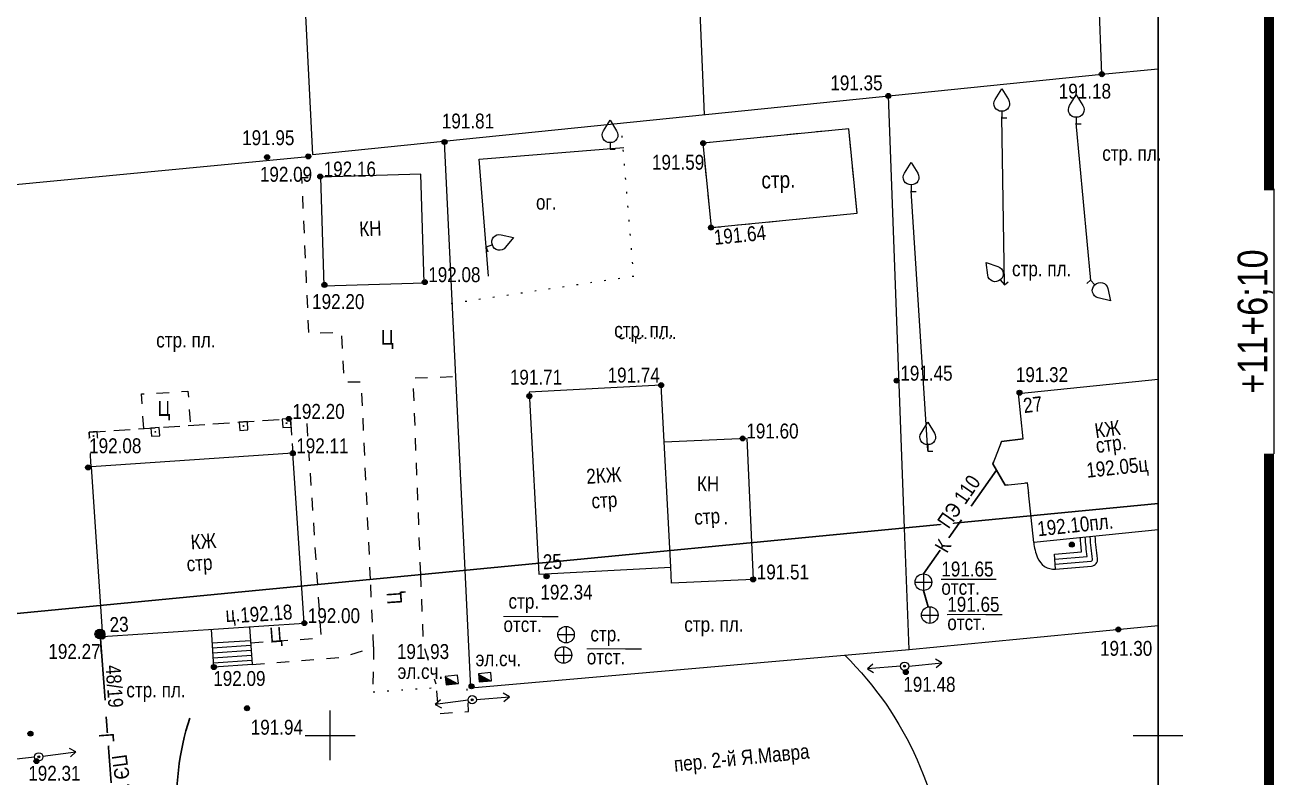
# Model space of a CAD drawing. Header units: millimetres. Extents: x 5990 to 6530, y 11230 to 11520.
# Drawn here: x 6181.6 to 6257, y 11347.5 to 11392.9 of the extents above; entities that cross this region are included whole.
import ezdxf
from ezdxf.enums import TextEntityAlignment as Align

# ---------------------------------------------------------------- set-up
doc = ezdxf.new("R2010")
doc.units = ezdxf.units.MM
for name, pattern in [('46200000', [3, 2, -1]), ('g5_01_5x1_5', [1.5, 0.75, -0.75]), ('g5_122', [5, 4, -1]), ('g5_366', [0.85, 0.1, -0.75])]:
    doc.linetypes.add(name, pattern=pattern)
for name, color, linetype in [('01 ПЛАНШЕТ', 7, 'Continuous'), ('02 ПЛАНОВО-ВЫСОТНОЕ ОБОСНОВАНИЕ', 7, 'Continuous'), ('03 ЗДАНИЯ И ИХ ЧАСТИ', 7, 'Continuous'), ('04 ПРОМЫШЛЕННЫЕ И СОЦ.-КУЛЬТ. ОБЪЕКТЫ', 7, 'Continuous'), ('05 ГАЗОПРОВОД', 7, 'Continuous'), ('07 ЭЛЕКТРОКАБЕЛЬ', 7, 'Continuous'), ('08 ЛЭП', 7, 'Continuous'), ('10 КАНАЛИЗАЦИЯ', 7, 'Continuous'), ('13 АВТОМОБИЛЬНЫЕ ДОРОГИ', 7, 'Continuous'), ('15 РЕЛЬЕФ', 7, 'Continuous'), ('16 РАСТИТЕЛЬНОСТЬ ГРУНТЫ И БОЛОТА', 7, 'Continuous'), ('17 ОГРАЖДЕНИЯ', 7, 'Continuous')]:
    doc.layers.add(name, color=color, linetype=linetype)
doc.layers.add('18 ГРАНИЦА ТОПОСЪЕМКИ', color=7, linetype='Continuous', plot=False)
doc.styles.add('Д-431', font='ARIALNI_1.TTF', dxfattribs={"height": 0.9})
doc.styles.add('Р-131', font='ARIALN.TTF')
doc.linetypes.add('g5_386_1', pattern='A,0,-0.75,[39,GUGK_2005.shx,S=0.5,R=0,X=0.55,Y=0],-0.75', length=1.5)
doc.linetypes.add('g5_474_1a', pattern='A,1,-0.25,[28,GUGK_2005.shx,S=1,R=0,X=0,Y=0],-0.25,1', length=2.5)
doc.linetypes.add('g5_475_2', pattern='A,1.25,[25,GUGK_2005.shx,S=0.4,R=0,X=0,Y=0],1.25,-0.5', length=3)

# ---------------------------------------------------------------- blocks, each defined once
blk = doc.blocks.new('_krest')
at = {"color": 3, "linetype": 'ByBlock', "lineweight": -2}
for p, q in [((0, -3), (0, 3)), ((-3, 0), (3, 0))]:
    blk.add_line(p, q, dxfattribs=at)
blk = doc.blocks.new('g5_330')
blk.add_hatch(color=0).paths.add_polyline_path([(0.15, 0, 1), (-0.15, 0, 1)])
at = {"color": 0}
blk.add_circle((0, 0), 0.15, dxfattribs=at)
blk = doc.blocks.new('*U83')
at = {"layer": '03 ЗДАНИЯ И ИХ ЧАСТИ', "linetype": 'Continuous', "ltscale": 0.5}
for points in [[(6230.123, 11386.509), (6229.377, 11386.436)], [(6231.442, 11385.361), (6231.317, 11386.627), (6231.168, 11386.612)], [(6222.958, 11385.803), (6222.497, 11385.757), (6222.525, 11385.471)], [(6224.749, 11385.979), (6224.003, 11385.906)], [(6226.54, 11386.156), (6225.794, 11386.082)], [(6228.332, 11386.333), (6227.585, 11386.259)], [(6222.628, 11384.426), (6222.702, 11383.68)], [(6231.619, 11383.57), (6231.545, 11384.316)], [(6222.805, 11382.635), (6222.879, 11381.889)], [(6228.19, 11381.172), (6228.936, 11381.246)], [(6222.982, 11380.844), (6223, 11380.66), (6223.563, 11380.715)], [(6224.607, 11380.819), (6225.354, 11380.892)], [(6226.399, 11380.995), (6227.145, 11381.069)]]:
    blk.add_lwpolyline(points, dxfattribs=at)
at = {"layer": '03 ЗДАНИЯ И ИХ ЧАСТИ', "linetype": 'Continuous', "ltscale": 0.5, "flags": 128}
blk.add_lwpolyline([(6231.82, 11381.53), (6231.722, 11382.525)], dxfattribs=at)
at = {"layer": '03 ЗДАНИЯ И ИХ ЧАСТИ', "ltscale": 0.5}
blk.add_lwpolyline([(6229.981, 11381.349), (6231.82, 11381.53)], dxfattribs=at)
blk = doc.blocks.new('g5_388_3')
at = {"color": 0}
blk.add_lwpolyline([(0, 0.4, -0.618034), (-0.4, 1.1), (0, 1.75), (0.4, 1.1, -0.618034)], format="xyb", close=True, dxfattribs=at)
blk.add_lwpolyline([(0, 0.4), (0, 0), (0.3, 0)], dxfattribs=at)
blk = doc.blocks.new('g5_108a')
h = blk.add_hatch(color=0)
edge = h.paths.add_edge_path()
edge.add_arc((0, 0), 0.06, 0, 360)
at = {"color": 0, "lineweight": 25}
blk.add_circle((0, 0), 0.25, dxfattribs=at)
at = {"color": 0}
blk.add_circle((0, 0), 0.06, dxfattribs=at)
blk = doc.blocks.new('82002000')
at = {"color": 7}
blk.add_lwpolyline([(-0.5, -0.5), (0.5, -0.5), (0.5, 0.5), (-0.5, 0.5)], close=True, dxfattribs=at)
blk.add_circle((0, 0), 0.05, dxfattribs=at)
blk = doc.blocks.new('g5_113c')
blk.add_hatch(color=1).paths.add_polyline_path([(-0.375, 0), (0.375, 0), (0, 0.25), (-0.375, 0.5)])
at = {"color": 1, "lineweight": 20}
blk.add_lwpolyline([(-0.375, 0), (0.375, 0), (0.375, 0.5), (-0.375, 0.5)], close=True, dxfattribs=at)
blk = doc.blocks.new('g5_117kb')
at = {"color": 0}
for points in [[(-0.5, 0), (0.5, 0)], [(0, 0.5), (0, -0.5)]]:
    blk.add_lwpolyline(points, dxfattribs=at)
blk.add_circle((0, 0), 0.5, dxfattribs=at)
blk = doc.blocks.new('g5_115_1')
at = {"color": 0}
for points in [[(0, 0), (2, 0)], [(1.647, -0.252), (2, 0), (1.647, 0.252)]]:
    blk.add_lwpolyline(points, dxfattribs=at)
blk = doc.blocks.new('g5_121_7c')
h = blk.add_hatch(color=0)
edge = h.paths.add_edge_path()
edge.add_arc((0, 0), 0.3, 0, 360)
at = {"color": 0}
blk.add_circle((0, 0), 0.3, dxfattribs=at)
blk = doc.blocks.new('*U163')
at = {"layer": '08 ЛЭП', "xscale": 2, "yscale": 2, "zscale": 2, "rotation": 337.2371277840833}
blk.add_blockref('g5_115_1', (0, 0), dxfattribs=at)
blk = doc.blocks.new('*U162')
at = {"layer": '08 ЛЭП', "xscale": 2, "yscale": 2, "zscale": 2, "rotation": 156.0526390017163}
blk.add_blockref('g5_115_1', (0, 0), dxfattribs=at)
blk = doc.blocks.new('*U165')
at = {"layer": '08 ЛЭП', "xscale": 2, "yscale": 2, "zscale": 2, "rotation": 334.1678334427015}
blk.add_blockref('g5_115_1', (0, 0), dxfattribs=at)
blk = doc.blocks.new('*U164')
at = {"layer": '08 ЛЭП', "xscale": 2, "yscale": 2, "zscale": 2, "rotation": 157.2371277840829}
blk.add_blockref('g5_115_1', (0, 0), dxfattribs=at)

msp = doc.modelspace()

# ---------------------------------------------------------------- linework, layer by layer
at = {"layer": '01 ПЛАНШЕТ', "color": 7, "const_width": 0.6}
for points in [[(6256.7, 11506.7), (6256.7, 11382.906)], [(6256.7, 11243.3), (6256.7, 11367.021)]]:
    msp.add_lwpolyline(points, dxfattribs=at)
at = {"layer": '01 ПЛАНШЕТ', "color": 7}
msp.add_lwpolyline([(6250, 11500), (6000, 11500), (6000, 11250), (6250, 11250)], close=True, dxfattribs=at)
msp.add_lwpolyline([(6257.001, 11367), (6257.001, 11383)], dxfattribs=at)
at = {"layer": '03 ЗДАНИЯ И ИХ ЧАСТИ', "color": 7}
msp.add_lwpolyline([(6223, 11380.66), (6231.82, 11381.53), (6231.317, 11386.627), (6222.497, 11385.757), (6223, 11380.66)], dxfattribs=at)
msp.add_lwpolyline([(6205.68, 11377.33), (6205.485, 11383.881), (6199.425, 11383.701), (6199.62, 11377.15)], close=True, dxfattribs=at)
at = {"layer": '03 ЗДАНИЯ И ИХ ЧАСТИ', "color": 7, "lineweight": 15}
for points in [[(6241.567, 11370.643), (6250, 11371.508)], [(6212.015, 11370.724), (6212.602, 11359.742), (6220.577, 11360.168), (6219.99, 11371.15), (6212.015, 11370.724)], [(6241.848, 11367.903), (6240.548, 11367.739), (6240.01, 11366.39), (6240.758, 11365.117), (6242.12, 11365.257)], [(6197.754, 11367.038), (6185.576, 11366.226)], [(6185.576, 11366.226), (6186.259, 11355.97), (6198.438, 11356.782), (6197.754, 11367.038)], [(6250, 11362.421), (6242.49, 11361.65), (6242.181, 11364.663)], [(6195.132, 11356.561), (6195.284, 11354.283), (6192.979, 11354.13), (6192.827, 11356.408)], [(6192.882, 11355.588), (6195.186, 11355.742)], [(6192.902, 11355.289), (6195.206, 11355.443)], [(6192.922, 11354.99), (6195.226, 11355.143)], [(6192.942, 11354.69), (6195.246, 11354.844)], [(6192.962, 11354.391), (6195.266, 11354.545)]]:
    msp.add_lwpolyline(points, dxfattribs=at)
at = {"layer": '03 ЗДАНИЯ И ИХ ЧАСТИ', "color": 7, "linetype": 'g5_01_5x1_5', "lineweight": 15, "flags": 128}
msp.add_lwpolyline([(6188.742, 11368.53), (6188.61, 11370.616), (6191.414, 11370.783), (6191.552, 11368.717)], dxfattribs=at)
at = {"layer": '03 ЗДАНИЯ И ИХ ЧАСТИ', "color": 7, "linetype": 'Continuous', "lineweight": 15, "ltscale": 0.5}
for points in [[(6240.455, 11367.505), (6240.548, 11367.739), (6241.848, 11367.903), (6241.567, 11370.643)], [(6241.567, 11370.643), (6241.716, 11370.658)], [(6240.926, 11365.134), (6240.758, 11365.117), (6240.01, 11366.39), (6240.066, 11366.529)], [(6242.184, 11364.634), (6242.12, 11365.257), (6241.971, 11365.241)]]:
    msp.add_lwpolyline(points, dxfattribs=at)
at = {"layer": '03 ЗДАНИЯ И ИХ ЧАСТИ', "color": 7, "linetype": '46200000', "lineweight": 15, "ltscale": 0.5}
msp.add_lwpolyline([(6185.576, 11366.226), (6185.437, 11368.31), (6197.602, 11369.121), (6197.741, 11367.037)], dxfattribs=at)
at = {"layer": '03 ЗДАНИЯ И ИХ ЧАСТИ', "color": 7, "lineweight": 15}
for points in [[(6242.49, 11361.65, 0.069335), (6242.715, 11360.733, 0.330772), (6243.797, 11360.043), (6243.741, 11360.942), (6245.378, 11361.082, -0.015521), (6245.305, 11361.939)], [(6243.76, 11360.642), (6245.715, 11360.81, -0.021496), (6245.604, 11361.97)], [(6243.778, 11360.343), (6245.958, 11360.529, 0.434594), (6246.044, 11360.638, -0.025841), (6245.903, 11362)], [(6243.797, 11360.043), (6245.984, 11360.23, 0.434594), (6246.34, 11360.684, -0.026137), (6246.202, 11362.031, -7.864679)]]:
    msp.add_lwpolyline(points, format="xyb", dxfattribs=at)
at = {"layer": '10 КАНАЛИЗАЦИЯ', "color": 34, "linetype": 'g5_122', "lineweight": 30}
for points in [[(6235.826, 11359.755), (6240.232, 11366.012)], [(6236.114, 11357.758), (6235.826, 11358.755)]]:
    msp.add_lwpolyline(points, dxfattribs=at)
at = {"layer": '10 КАНАЛИЗАЦИЯ', "color": 7, "lineweight": 15}
for points in [[(6236.904, 11359.428), (6240.223, 11359.428)], [(6237.263, 11357.297), (6240.583, 11357.297)]]:
    msp.add_lwpolyline(points, dxfattribs=at)
for points, elevation in [([(6210.459, 11357.181), (6213.778, 11357.181)], -191.565), ([(6215.492, 11355.226), (6218.811, 11355.226)], 0.215)]:
    msp.add_lwpolyline(points, dxfattribs=dict(at, elevation=elevation))
at = {"layer": '13 АВТОМОБИЛЬНЫЕ ДОРОГИ', "color": 7, "linetype": 'g5_01_5x1_5', "lineweight": 25, "flags": 128}
msp.add_lwpolyline([(6202.435, 11359.418), (6201.882, 11371.337), (6200.852, 11371.333), (6200.699, 11374.323), (6198.717, 11374.265), (6198.289, 11383.677), (6199.425, 11383.711)], dxfattribs=at)
at = {"layer": '13 АВТОМОБИЛЬНЫЕ ДОРОГИ', "color": 7, "linetype": 'g5_01_5x1_5', "lineweight": 25, "elevation": 192.194, "flags": 128}
msp.add_lwpolyline([(6205.471, 11359.711), (6205.012, 11371.578), (6207.493, 11371.666)], dxfattribs=at)
at = {"layer": '13 АВТОМОБИЛЬНЫЕ ДОРОГИ', "color": 7, "linetype": 'g5_01_5x1_5', "lineweight": 15, "flags": 128}
for points in [[(6202.624, 11355.344), (6202.435, 11359.418)], [(6195.284, 11354.283), (6200.775, 11354.723), (6202.624, 11355.344)], [(6202.624, 11355.344), (6202.576, 11352.833)]]:
    msp.add_lwpolyline(points, dxfattribs=at)
at = {"layer": '13 АВТОМОБИЛЬНЫЕ ДОРОГИ', "color": 7, "linetype": 'g5_01_5x1_5', "lineweight": 15, "elevation": 192.194, "flags": 128}
msp.add_lwpolyline([(6206.422, 11352.696), (6206.514, 11351.319), (6208.362, 11351.443), (6208.269, 11352.82)], dxfattribs=at)
at = {"layer": '15 РЕЛЬЕФ', "color": 32, "lineweight": 30}
msp.add_lwpolyline([(6194.213, 11336.254, -0.032521), (6192.697, 11338.615, -0.208801), (6191.523, 11351.051, -3.861543)], format="xyb", dxfattribs=at)
at = {"layer": '16 РАСТИТЕЛЬНОСТЬ ГРУНТЫ И БОЛОТА', "color": 7, "linetype": 'g5_386_1', "lineweight": 25}
for points, elevation in [([(6240.722, 11377.238), (6240.557, 11387.356)], 191.251), ([(6245.934, 11377.467), (6245.056, 11386.961)], 191.253), ([(6236.09, 11367.195), (6235.082, 11382.884)], 191.407)]:
    msp.add_lwpolyline(points, dxfattribs=dict(at, elevation=elevation))
at = {"layer": '16 РАСТИТЕЛЬНОСТЬ ГРУНТЫ И БОЛОТА', "color": 7, "linetype": 'g5_366', "lineweight": 25, "flags": 128}
msp.add_lwpolyline([(6207.306, 11376.088), (6218.337, 11377.737), (6217.578, 11386.851)], dxfattribs=at)
at = {"layer": '16 РАСТИТЕЛЬНОСТЬ ГРУНТЫ И БОЛОТА', "color": 7, "linetype": 'g5_386_1', "lineweight": 25}
msp.add_lwpolyline([(6209.561, 11377.72), (6208.994, 11384.799), (6217.74, 11385.499)], dxfattribs=at)
at = {"layer": '16 РАСТИТЕЛЬНОСТЬ ГРУНТЫ И БОЛОТА', "color": 7, "linetype": 'g5_366', "lineweight": 15, "flags": 128}
msp.add_lwpolyline([(6202.602, 11352.635), (6206.409, 11352.89)], dxfattribs=at)
at = {"layer": '17 ОГРАЖДЕНИЯ', "color": 7, "linetype": 'g5_475_2', "lineweight": 15}
for points in [[(6198.927, 11385.073), (6246.6, 11389.92), (6245.505, 11418.431)], [(6221.354, 11416.532), (6222.594, 11387.479)], [(6246.6, 11389.92), (6250, 11390.253)], [(6234.686, 11362.524), (6233.71, 11388.609)], [(6234.96, 11355.19), (6234.686, 11362.524)]]:
    msp.add_lwpolyline(points, dxfattribs=at)
at = {"layer": '17 ОГРАЖДЕНИЯ', "color": 7, "linetype": 'g5_474_1a', "lineweight": 25}
msp.add_lwpolyline([(6197.44, 11414.652), (6198.927, 11385.073)], dxfattribs=at)
at = {"layer": '17 ОГРАЖДЕНИЯ', "color": 7, "linetype": 'g5_475_2', "lineweight": 15, "elevation": 192.194}
for points in [[(6208.152, 11359.969), (6206.91, 11385.83)], [(6208.492, 11352.881), (6208.152, 11359.969)]]:
    msp.add_lwpolyline(points, dxfattribs=at)
at = {"layer": '17 ОГРАЖДЕНИЯ', "color": 7, "linetype": 'g5_474_1a', "lineweight": 15}
msp.add_lwpolyline([(6174.652, 11382.664), (6198.679, 11384.959)], dxfattribs=at)
at = {"layer": '18 ГРАНИЦА ТОПОСЪЕМКИ', "color": 2, "lineweight": 30}
msp.add_lwpolyline([(6250, 11500), (6035.594, 11500), (6038.25, 11463.689), (6049.231, 11425.375), (6059.094, 11391.313), (6062.167, 11250), (6250, 11250)], close=True, dxfattribs=at)

# ---------------------------------------------------------------- block references
at = {"layer": '02 ПЛАНОВО-ВЫСОТНОЕ ОБОСНОВАНИЕ', "xscale": 0.5, "yscale": 0.5, "zscale": 0.5}
for p in [(6200, 11350), (6250, 11350), (6250, 11350)]:
    msp.add_blockref('_krest', p, dxfattribs=at)
at = {"layer": '02 ПЛАНОВО-ВЫСОТНОЕ ОБОСНОВАНИЕ', "lineweight": 25, "xscale": 0.5, "yscale": 0.5, "zscale": 0.5}
for p in [(6200, 11350), (6250, 11350)]:
    msp.add_blockref('_krest', p, dxfattribs=at)
at = {"layer": '03 ЗДАНИЯ И ИХ ЧАСТИ', "color": 7}
msp.add_blockref('*U83', (0, 0), dxfattribs=at)
at = {"layer": '03 ЗДАНИЯ И ИХ ЧАСТИ', "color": 7, "lineweight": 15, "xscale": 0.5, "yscale": 0.5, "zscale": 0.5, "rotation": 3.813566819840899}
for p in [(6197.37, 11368.855), (6185.703, 11368.077), (6189.441, 11368.326), (6194.77, 11368.681)]:
    msp.add_blockref('82002000', p, dxfattribs=at)
at = {"layer": '03 ЗДАНИЯ И ИХ ЧАСТИ', "color": 7, "lineweight": 15}
msp.add_blockref('g5_330', (6244.791, 11361.523), dxfattribs=at)
at = {"layer": '07 ЭЛЕКТРОКАБЕЛЬ', "color": 1, "lineweight": 15, "rotation": 5.306643399431588}
for p in [(6207.369, 11353.1), (6209.379, 11353.264)]:
    msp.add_blockref('g5_113c', p, dxfattribs=at)
at = {"layer": '08 ЛЭП', "color": 7, "lineweight": 15}
for p, rotation in [((6234.441, 11354.181), 184.3672099636967), ((6234.941, 11354.181), 5.787351811503464)]:
    msp.add_blockref('g5_115_1', p, dxfattribs=dict(at, rotation=rotation))
for p in [(6234.691, 11354.181), (6208.579, 11352.157), (6182.402, 11348.71)]:
    msp.add_blockref('g5_108a', p, dxfattribs=at)
at = {"layer": '08 ЛЭП', "color": 7, "lineweight": 15, "xscale": 0.5, "yscale": 0.5, "zscale": 0.5, "rotation": 30.26495317333104}
msp.add_blockref('*U165', (6208.828, 11352.176), dxfattribs=at)
at = {"layer": '10 КАНАЛИЗАЦИЯ', "color": 7, "lineweight": 15}
for p in [(6235.826, 11359.255), (6236.209, 11357.267), (6214.245, 11356.085, 191.75), (6214.094, 11354.856, 191.765)]:
    msp.add_blockref('g5_117kb', p, dxfattribs=at)
at = {"layer": '15 РЕЛЬЕФ', "color": 7}
for p in [(6246.6, 11389.92), (6233.71, 11388.61), (6206.91, 11385.83), (6222.53, 11385.76), (6196.19, 11384.91), (6223, 11380.66), (6234.21, 11371.42)]:
    msp.add_blockref('g5_330', p, dxfattribs=at)
at = {"layer": '15 РЕЛЬЕФ', "rotation": 359.7577172586628}
for p in [(6198.679, 11384.959, 190.427), (6199.396, 11383.745, 190.427), (6199.653, 11377.2, 190.427), (6205.711, 11377.369, 190.427)]:
    msp.add_blockref('g5_330', p, dxfattribs=at)
at = {"layer": '15 РЕЛЬЕФ', "color": 7, "lineweight": 15}
for p in [(6219.99, 11371.15), (6212.03, 11370.49), (6241.63, 11370.69), (6224.91, 11367.93), (6185.38, 11366.18), (6213.07, 11359.61), (6225.54, 11359.42), (6247.6, 11356.4), (6234.766, 11353.823), (6208.538, 11352.967, 191.78), (6194.98, 11351.64), (6181.9, 11350.11, 191.78), (6182.263, 11348.449)]:
    msp.add_blockref('g5_330', p, dxfattribs=at)
at = {"layer": '15 РЕЛЬЕФ', "color": 7, "lineweight": 15, "rotation": 359.7577172586628}
for p in [(6197.508, 11369.114, 190.427), (6197.741, 11367.037, 190.427)]:
    msp.add_blockref('g5_330', p, dxfattribs=at)
at = {"layer": '16 РАСТИТЕЛЬНОСТЬ ГРУНТЫ И БОЛОТА'}
for p in [(6240.557, 11387.288, 191.251), (6245.056, 11386.923, 191.249), (6216.902, 11385.394), (6235.082, 11382.846, 191.327), (6236.09, 11367.157, 191.407)]:
    msp.add_blockref('g5_388_3', p, dxfattribs=at)
for p, rotation in [((6209.419, 11379.479), 289.6434660785121), ((6240.722, 11377.2, 191.251), 39.51957342491684), ((6245.908, 11377.494, 191.253), 223.8338495409772)]:
    msp.add_blockref('g5_388_3', p, dxfattribs=dict(at, rotation=rotation))

# ---------------------------------------------------------------- texts
at = {"layer": '01 ПЛАНШЕТ', "color": 7, "style": 'Р-131'}
msp.add_text('+11+6;10', height=1.8, rotation=89.95437, dxfattribs=at).set_placement((6256.601, 11374.986), align=Align.CENTER)
at = {"layer": '03 ЗДАНИЯ И ИХ ЧАСТИ', "color": 7}
for s, height, rotation, style, p in [('стр.', 1, 1.45615, 'Д-431', (6226.053, 11383.021)), ('КН', 0.9, 2.41367, 'Р-131', (6201.774, 11380.123))]:
    msp.add_text(s, height=height, rotation=rotation, dxfattribs=dict(at, style=style)).set_placement(p)
at = {"layer": '03 ЗДАНИЯ И ИХ ЧАСТИ', "color": 1, "lineweight": 25, "char_height": 0.9, "attachment_point": 1, "style": 'Д-431'}
for s, insert, rotation in [('27', (6241.807, 11370.352), 6.9585), ('25', (6212.83, 11360.926), 2.18371), ('23', (6186.663, 11357.133), 2.18371)]:
    msp.add_mtext(s, dxfattribs=dict(at, insert=insert, rotation=rotation))
at = {"layer": '04 ПРОМЫШЛЕННЫЕ И СОЦ.-КУЛЬТ. ОБЪЕКТЫ', "color": 7, "lineweight": 15, "style": 'Д-431'}
msp.add_text('стр. пл.', height=0.9, dxfattribs=at).set_placement((6248.417, 11385.008), align=Align.MIDDLE)
at = {"layer": '04 ПРОМЫШЛЕННЫЕ И СОЦ.-КУЛЬТ. ОБЪЕКТЫ', "style": 'Д-431'}
for p in [(6242.968, 11378.037), (6219.135, 11374.24), (6191.284, 11373.737)]:
    msp.add_text('стр. пл.', height=0.9, dxfattribs=at).set_placement(p, align=Align.MIDDLE)
at = {"layer": '15 РЕЛЬЕФ', "color": 7, "style": 'Д-431'}
for s, p in [('191.35', (6230.208, 11388.949)), ('191.81', (6206.745, 11386.646)), ('191.95', (6194.686, 11385.638)), ('191.59', (6219.436, 11384.154)), ('191.45', (6234.435, 11371.42))]:
    msp.add_text(s, height=0.9, dxfattribs=at).set_placement(p)
at = {"layer": '15 РЕЛЬЕФ', "color": 7, "lineweight": 25, "style": 'Д-431'}
for s, p in [('191.18', (6244.004, 11388.447)), ('192.09', (6195.756, 11383.429)), ('192.16', (6199.609, 11383.745)), ('192.08', (6205.924, 11377.369)), ('192.20', (6198.913, 11375.744))]:
    msp.add_text(s, height=0.9, dxfattribs=at).set_placement(p)
at = {"layer": '15 РЕЛЬЕФ', "color": 7, "style": 'Д-431'}
msp.add_text('191.64', height=0.9, rotation=5.67701, dxfattribs=at).set_placement((6223.219, 11379.615))
at = {"layer": '16 РАСТИТЕЛЬНОСТЬ ГРУНТЫ И БОЛОТА', "color": 7, "lineweight": 15, "style": 'Д-431'}
msp.add_text('ог.', height=0.9, dxfattribs=at).set_placement((6212.429, 11381.745))

# ---------------------------------------------------------------- next in the draw order: texts
at = {"layer": '13 АВТОМОБИЛЬНЫЕ ДОРОГИ', "color": 7, "lineweight": 25, "insert": (6203.069, 11374.483), "char_height": 0.9, "width": 0.55059, "attachment_point": 1, "style": 'Д-431', "bg_fill": 3, "box_fill_scale": 1, "bg_fill_color": 256, "bg_fill_transparency": 0}
msp.add_mtext('Ц', dxfattribs=at)

# ---------------------------------------------------------------- next in the draw order: linework, layer by layer
at = {"color": 7, "lineweight": 15}
msp.add_lwpolyline([(6000, 11250), (6250, 11250), (6250, 11500), (6000, 11500)], close=True, dxfattribs=at)
at = {"layer": '18 ГРАНИЦА ТОПОСЪЕМКИ', "color": 2, "lineweight": 30}
msp.add_lwpolyline([(6177.394, 11250), (6177.354, 11251.127), (6230.217, 11254.348), (6230.438, 11250), (6250, 11250), (6250, 11287.814), (6144.051, 11279.777), (6141.969, 11323.791), (6250, 11335.292), (6250, 11363.999), (6137.205, 11353.136), (6133.809, 11409.649), (6133.809, 11409.649), (6250, 11418.784), (6250, 11500), (6204.091, 11500), (6235.857, 11452.28), (6132.003, 11438.928), (6138.306, 11500), (6038.284, 11500), (6040.478, 11481.045), (6051.473, 11439.881), (6064.107, 11378.144), (6068.931, 11250)], close=True, dxfattribs=at)

# ---------------------------------------------------------------- next in the draw order: texts
at = {"color": 4, "lineweight": 25, "insert": (6187.333, 11354.287), "char_height": 0.9, "width": 3.3146, "attachment_point": 1, "rotation": 274.00755, "line_spacing_factor": 0.6, "style": 'Д-431', "bg_fill": 3, "box_fill_scale": 1, "bg_fill_color": 256, "bg_fill_transparency": 0}
msp.add_mtext('{\\C4;48/19}', dxfattribs=at)
at = {"layer": '03 ЗДАНИЯ И ИХ ЧАСТИ', "color": 7, "lineweight": 25, "insert": (6189.574, 11370.195), "char_height": 0.9, "width": 0.55059, "attachment_point": 1, "style": 'Д-431', "bg_fill": 3, "box_fill_scale": 1, "bg_fill_color": 256, "bg_fill_transparency": 0}
msp.add_mtext('Ц', dxfattribs=at)
at = {"layer": '03 ЗДАНИЯ И ИХ ЧАСТИ', "color": 7, "lineweight": 25, "char_height": 0.9, "attachment_point": 1, "bg_fill": 3, "box_fill_scale": 1, "bg_fill_color": 256, "bg_fill_transparency": 0}
for s, insert, rotation, style in [('КЖ', (6246.112, 11368.831), 8.12003, 'Р-131'), ('2', (6215.44, 11366.081), 3.81357, 'Р-131'), ('стр', (6215.748, 11364.598), 3.81357, 'Д-431'), ('192.10пл.', (6242.66, 11362.916), 6.0527, 'Д-431'), ('КЖ', (6191.544, 11362.12), 3.81357, 'Р-131')]:
    msp.add_mtext(s, dxfattribs=dict(at, insert=insert, rotation=rotation, style=style))
at = {"layer": '04 ПРОМЫШЛЕННЫЕ И СОЦ.-КУЛЬТ. ОБЪЕКТЫ', "color": 7, "lineweight": 25, "char_height": 0.9, "attachment_point": 1, "style": 'Д-431', "bg_fill": 3, "box_fill_scale": 1, "bg_fill_color": 256, "bg_fill_transparency": 0}
for insert in [(6217.154, 11374.932), (6221.386, 11357.157)]:
    msp.add_mtext('стр. пл.', dxfattribs=dict(at, insert=insert))
at = {"layer": '10 КАНАЛИЗАЦИЯ', "color": 7, "lineweight": 25, "insert": (6236.468, 11361.406), "char_height": 0.9, "attachment_point": 1, "rotation": 59.81882, "style": 'Д-431', "bg_fill": 3, "box_fill_scale": 1, "bg_fill_color": 256, "bg_fill_transparency": 0}
msp.add_mtext('К', dxfattribs=at)
at = {"layer": '10 КАНАЛИЗАЦИЯ', "color": 7, "lineweight": 25, "char_height": 0.9, "attachment_point": 1, "style": 'Д-431', "bg_fill": 3, "box_fill_scale": 1, "bg_fill_color": 256, "bg_fill_transparency": 0}
for insert in [(6236.91, 11360.497), (6237.27, 11358.366)]:
    msp.add_mtext('191.65', dxfattribs=dict(at, insert=insert))
at = {"layer": '13 АВТОМОБИЛЬНЫЕ ДОРОГИ', "color": 7, "lineweight": 25, "insert": (6203.453, 11357.889), "char_height": 0.9, "width": 0.55059, "attachment_point": 1, "rotation": 93.85537, "style": 'Д-431', "bg_fill": 3, "box_fill_scale": 1, "bg_fill_color": 256, "bg_fill_transparency": 0}
msp.add_mtext('Ц', dxfattribs=at)
at = {"layer": '13 АВТОМОБИЛЬНЫЕ ДОРОГИ', "color": 7, "lineweight": 25, "insert": (6220.718, 11348.7), "char_height": 0.9, "attachment_point": 1, "rotation": 5.67019, "style": 'Р-131', "bg_fill": 3, "box_fill_scale": 1, "bg_fill_color": 256, "bg_fill_transparency": 0}
msp.add_mtext('пер. 2-й Я.Мавра', dxfattribs=at)
at = {"layer": '15 РЕЛЬЕФ', "color": 7, "lineweight": 25, "char_height": 0.9, "attachment_point": 1, "style": 'Д-431', "bg_fill": 3, "box_fill_scale": 1, "bg_fill_color": 256, "bg_fill_transparency": 0}
for s, insert in [('191.71', (6210.853, 11372.078)), ('191.74', (6216.756, 11372.206)), ('191.32', (6241.41, 11372.233)), ('192.08', (6185.445, 11367.939)), ('191.51', (6225.765, 11360.32)), ('192.34', (6212.698, 11359.1)), ('192.00', (6198.65, 11357.682)), ('191.93', (6204.031, 11355.516)), ('191.30', (6246.494, 11355.708)), ('192.09', (6192.941, 11353.889)), ('191.48', (6234.614, 11353.534)), ('191.94', (6195.205, 11350.945)), ('192.31', (6181.769, 11348.165))]:
    msp.add_mtext(s, dxfattribs=dict(at, insert=insert))

# ---------------------------------------------------------------- next in the draw order: linework, layer by layer
at = {"layer": '03 ЗДАНИЯ И ИХ ЧАСТИ', "color": 7, "linetype": 'g5_01_5x1_5', "lineweight": 15, "flags": 128}
msp.add_lwpolyline([(6195.196, 11355.598), (6199.462, 11355.88), (6198.587, 11369.169), (6197.602, 11369.121)], dxfattribs=at)
at = {"layer": '03 ЗДАНИЯ И ИХ ЧАСТИ', "color": 7, "lineweight": 15}
msp.add_lwpolyline([(6220.173, 11367.72), (6225.159, 11367.943), (6225.54, 11359.42), (6220.62, 11359.2), (6220.577, 11360.168)], dxfattribs=at)
at = {"layer": '13 АВТОМОБИЛЬНЫЕ ДОРОГИ', "color": 7, "linetype": 'g5_01_5x1_5', "lineweight": 15, "elevation": 192.194, "flags": 128}
msp.add_lwpolyline([(6206.395, 11353.095), (6205.634, 11355.488), (6205.471, 11359.711)], dxfattribs=at)
at = {"layer": '15 РЕЛЬЕФ', "color": 32, "lineweight": 15, "elevation": 192.194}
msp.add_lwpolyline([(6231.074, 11354.851, -0.190268), (6237.198, 11341.031, 0.959689)], format="xyb", dxfattribs=at)
at = {"layer": '17 ОГРАЖДЕНИЯ', "color": 7, "linetype": 'g5_475_2', "lineweight": 15}
msp.add_lwpolyline([(6234.96, 11355.19), (6250, 11356.635)], dxfattribs=at)
at = {"layer": '17 ОГРАЖДЕНИЯ', "color": 7, "linetype": 'g5_475_2', "lineweight": 15, "elevation": 192.194}
msp.add_lwpolyline([(6208.492, 11352.881), (6234.96, 11355.19)], dxfattribs=at)

# ---------------------------------------------------------------- next in the draw order: block references
at = {"layer": '08 ЛЭП', "color": 7, "lineweight": 15, "xscale": 0.5, "yscale": 0.5, "zscale": 0.5, "rotation": 30.26495317333104}
for name, p in [('*U162', (6182.154, 11348.682)), ('*U163', (6182.65, 11348.742))]:
    msp.add_blockref(name, p, dxfattribs=at)
at = {"layer": '15 РЕЛЬЕФ', "color": 7, "lineweight": 15}
for p in [(6198.438, 11356.782), (6192.979, 11354.13)]:
    msp.add_blockref('g5_330', p, dxfattribs=at)

# ---------------------------------------------------------------- next in the draw order: texts
at = {"layer": '03 ЗДАНИЯ И ИХ ЧАСТИ', "color": 7, "lineweight": 25, "char_height": 0.9, "attachment_point": 1, "bg_fill": 3, "box_fill_scale": 1, "bg_fill_color": 256, "bg_fill_transparency": 0}
for s, insert, rotation, style in [('стр.', (6246.178, 11367.935), 7.57694, 'Д-431'), ('КЖ', (6216.012, 11366.119), 3.81357, 'Р-131'), ('стр', (6191.3, 11360.8), 3.81357, 'Д-431')]:
    msp.add_mtext(s, dxfattribs=dict(at, insert=insert, rotation=rotation, style=style))
at = {"layer": '04 ПРОМЫШЛЕННЫЕ И СОЦ.-КУЛЬТ. ОБЪЕКТЫ', "color": 7, "lineweight": 25, "insert": (6187.691, 11353.199), "char_height": 0.9, "attachment_point": 1, "style": 'Д-431', "bg_fill": 3, "box_fill_scale": 1, "bg_fill_color": 256, "bg_fill_transparency": 0}
msp.add_mtext('стр. пл.', dxfattribs=at)
at = {"layer": '10 КАНАЛИЗАЦИЯ', "color": 7, "lineweight": 25, "insert": (6236.605, 11362.941), "char_height": 0.9, "attachment_point": 1, "rotation": 55.44348, "style": 'Д-431', "bg_fill": 3, "box_fill_scale": 1, "bg_fill_color": 256, "bg_fill_transparency": 0}
msp.add_mtext('ПЭ 110', dxfattribs=at)
at = {"layer": '10 КАНАЛИЗАЦИЯ', "color": 7, "lineweight": 25, "char_height": 0.9, "attachment_point": 1, "style": 'Д-431', "bg_fill": 3, "box_fill_scale": 1, "bg_fill_color": 256, "bg_fill_transparency": 0}
for s, insert in [('отст.', (6236.91, 11359.394)), ('стр.', (6210.77, 11358.555))]:
    msp.add_mtext(s, dxfattribs=dict(at, insert=insert))
at = {"layer": '15 РЕЛЬЕФ', "color": 7, "lineweight": 25, "insert": (6182.984, 11355.521), "char_height": 0.9, "attachment_point": 1, "style": 'Д-431', "bg_fill": 3, "box_fill_scale": 1, "bg_fill_color": 256, "bg_fill_transparency": 0}
msp.add_mtext('192.27', dxfattribs=at)

# ---------------------------------------------------------------- next in the draw order: linework, layer by layer
at = {"layer": '05 ГАЗОПРОВОД', "color": 1, "linetype": 'g5_122', "lineweight": 30, "flags": 128}
msp.add_lwpolyline([(6186.1, 11356.11), (6187.297, 11340.404)], dxfattribs=at)

# ---------------------------------------------------------------- next in the draw order: block references
at = {"layer": '05 ГАЗОПРОВОД', "color": 1, "lineweight": 30}
msp.add_blockref('g5_121_7c', (6186.097, 11356.125), dxfattribs=at)
at = {"layer": '15 РЕЛЬЕФ', "color": 7, "lineweight": 15}
msp.add_blockref('g5_330', (6186.259, 11355.97), dxfattribs=at)

# ---------------------------------------------------------------- next in the draw order: texts
at = {"layer": '03 ЗДАНИЯ И ИХ ЧАСТИ', "color": 7, "lineweight": 25, "char_height": 0.9, "attachment_point": 1, "bg_fill": 3, "box_fill_scale": 1, "bg_fill_color": 256, "bg_fill_transparency": 0}
for s, insert, rotation, style in [('192.05ц', (6245.621, 11366.45), 6.0527, 'Д-431'), ('КН', (6222.152, 11365.651), 359.71888, 'Р-131'), ('стр', (6221.955, 11363.614), 3.81357, 'Д-431')]:
    msp.add_mtext(s, dxfattribs=dict(at, insert=insert, rotation=rotation, style=style))
at = {"layer": '03 ЗДАНИЯ И ИХ ЧАСТИ', "color": 7, "lineweight": 25, "insert": (6196.303, 11356.499), "char_height": 0.9, "width": 0.55059, "attachment_point": 1, "rotation": 4.33886, "style": 'Д-431', "bg_fill": 3, "box_fill_scale": 1, "bg_fill_color": 256, "bg_fill_transparency": 0}
msp.add_mtext('Ц', dxfattribs=at)
at = {"layer": '07 ЭЛЕКТРОКАБЕЛЬ', "color": 7, "lineweight": 25, "char_height": 0.9, "attachment_point": 1, "style": 'Д-431', "bg_fill": 3, "box_fill_scale": 1, "bg_fill_color": 256, "bg_fill_transparency": 0}
for insert in [(6208.785, 11355.083), (6204.073, 11354.317)]:
    msp.add_mtext('эл.сч.', dxfattribs=dict(at, insert=insert))
at = {"layer": '10 КАНАЛИЗАЦИЯ', "color": 7, "lineweight": 25, "char_height": 0.9, "attachment_point": 1, "style": 'Д-431', "bg_fill": 3, "box_fill_scale": 1, "bg_fill_color": 256, "bg_fill_transparency": 0}
for s, insert in [('отст.', (6210.465, 11357.147)), ('отст.', (6237.27, 11357.263)), ('стр.', (6215.716, 11356.578))]:
    msp.add_mtext(s, dxfattribs=dict(at, insert=insert))
at = {"layer": '15 РЕЛЬЕФ', "color": 7, "lineweight": 25, "char_height": 0.9, "attachment_point": 1, "style": 'Д-431', "bg_fill": 3, "box_fill_scale": 1, "bg_fill_color": 256, "bg_fill_transparency": 0}
for s, insert in [('192.20', (6197.721, 11370.014)), ('191.60', (6225.135, 11368.83)), ('192.11', (6197.954, 11367.937))]:
    msp.add_mtext(s, dxfattribs=dict(at, insert=insert))

# ---------------------------------------------------------------- next in the draw order: block references
at = {"layer": '08 ЛЭП', "color": 7, "lineweight": 15, "xscale": 0.5, "yscale": 0.5, "zscale": 0.5, "rotation": 30.26495317333104}
msp.add_blockref('*U164', (6208.331, 11352.124), dxfattribs=at)

# ---------------------------------------------------------------- next in the draw order: texts
at = {"layer": '03 ЗДАНИЯ И ИХ ЧАСТИ', "color": 7, "lineweight": 25, "char_height": 0.9, "attachment_point": 1, "rotation": 3.81357, "bg_fill": 3, "box_fill_scale": 1, "bg_fill_color": 256, "bg_fill_transparency": 0}
for s, insert, style in [('.', (6223.693, 11363.63), 'Р-131'), ('192.18', (6194.538, 11357.706), 'Д-431')]:
    msp.add_mtext(s, dxfattribs=dict(at, insert=insert, style=style))
at = {"layer": '05 ГАЗОПРОВОД', "color": 7, "lineweight": 25, "insert": (6186.927, 11350.176), "char_height": 0.9, "width": 0.75892, "attachment_point": 1, "rotation": 274.32488, "line_spacing_factor": 0.6, "style": 'Д-431', "bg_fill": 3, "box_fill_scale": 1, "bg_fill_color": 256, "bg_fill_transparency": 0}
msp.add_mtext('Г', dxfattribs=at)
at = {"layer": '05 ГАЗОПРОВОД', "color": 7, "lineweight": 25, "insert": (6187.698, 11348.894), "char_height": 0.9, "attachment_point": 1, "rotation": 277.733, "style": 'Д-431', "bg_fill": 3, "box_fill_scale": 1, "bg_fill_color": 256, "bg_fill_transparency": 0}
msp.add_mtext('ПЭ 32 с.д.', dxfattribs=at)
at = {"layer": '10 КАНАЛИЗАЦИЯ', "color": 7, "lineweight": 25, "insert": (6215.499, 11355.192), "char_height": 0.9, "attachment_point": 1, "style": 'Д-431', "bg_fill": 3, "box_fill_scale": 1, "bg_fill_color": 256, "bg_fill_transparency": 0}
msp.add_mtext('отст.', dxfattribs=at)

# ---------------------------------------------------------------- next in the draw order: texts
at = {"layer": '03 ЗДАНИЯ И ИХ ЧАСТИ', "color": 7, "lineweight": 25, "insert": (6193.649, 11357.742), "char_height": 0.9, "attachment_point": 1, "rotation": 3.81357, "style": 'Д-431', "bg_fill": 3, "box_fill_scale": 1, "bg_fill_color": 256, "bg_fill_transparency": 0}
msp.add_mtext('ц.', dxfattribs=at)

doc.saveas('drawing.dxf')
